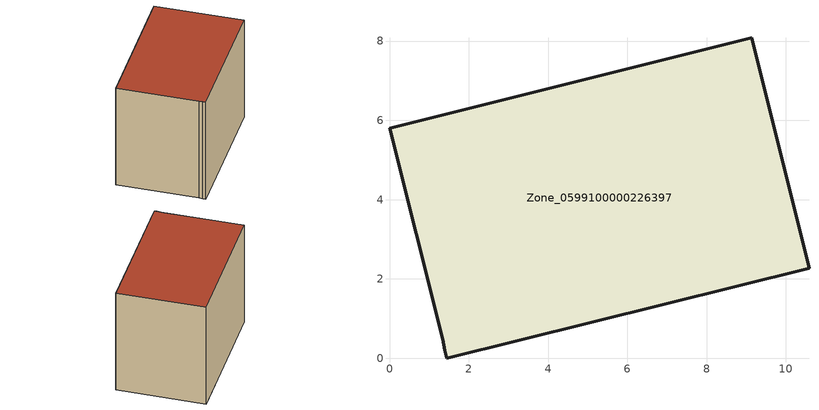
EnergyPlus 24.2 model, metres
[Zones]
Zone_0599100000226397
 floor ground (C_G): 1.4,0.2 1.35,0.48 0,5.8 9.14,8.08 10.59,2.27 1.45,0 z0
 wall outside (C_F): 1.45,0 10.59,2.27 9.14,8.08 0,5.8 1.35,0.48 1.4,0.2 1.45,0 z0:7.58
 roof outside (C_R): 1.35,0.48 1.4,0.2 1.45,0 10.59,2.27 9.14,8.08 0,5.8 z7.58
[BUILDING]
Pand.0599100000226397: North Axis=0; Terrain=City; Loads Convergence Tolerance Value=0.04; Temperature Convergence Tolerance Value=0.4; Solar Distribution=FullExterior; Maximum Number of Warmup Days=25; Minimum Number of Warmup Days=1
[Site:Location]
Rotterdam.The.Hague.AP_ZH_NLD Design_Conditions: Latitude=51.96; Longitude=4.45; Time Zone=1; Elevation=-4.5
[SITE:GROUNDTEMPERATURE:BUILDINGSURFACE]
18, 18, 18, 18, 18, 18, 18, 18, 18, 18, 18, 18
[MATERIAL] Thermal Absorptance=0.9; Solar Absorptance=0.7; Visible Absorptance=0.7
Name | Roughness | Thickness | Conductivity | Density | Specific Heat
G.TI.1965-1974 | MediumSmooth | 0.15 | 0.882353 | 540 | 1210
F.TI.1965-1974 | Rough | 0.3 | 0.697674 | 1920 | 840
R.TI.1965-1974 | MediumRough | 0.2 | 0.232558 | 1500 | 1000
[CONSTRUCTION]
C_G: G.TI.1965-1974
C_F: F.TI.1965-1974
C_R: R.TI.1965-1974
[ZONE]
Zone_0599100000226397: Type=1; Multiplier=1; Ceiling Height=Autocalculate; Volume=Autocalculate; Floor Area=autocalculate; Part of Total Floor Area=Yes
[ZONEINFILTRATION:DESIGNFLOWRATE]
Infil_Zone_0599100000226397: Zone or ZoneList or Space or SpaceList=Zone_0599100000226397; Schedule=AlwaysOn; Design Flow Rate Calculation Method=Flow/Area; Flow Rate per Floor Area=0.003; Constant Term Coefficient=1; Temperature Term Coefficient=0; Velocity Term Coefficient=0; Velocity Squared Term Coefficient=0
[HVACTEMPLATE:ZONE:IDEALLOADSAIRSYSTEM]
Zone_0599100000226397: Maximum Heating Supply Air Temperature=50; Minimum Cooling Supply Air Temperature=13; Maximum Heating Supply Air Humidity Ratio=0.0156; Minimum Cooling Supply Air Humidity Ratio=0.0077; Heating Limit=NoLimit; Cooling Limit=NoLimit; Dehumidification Control Type=ConstantSensibleHeatRatio; Cooling Sensible Heat Ratio=0.7; Dehumidification Setpoint=60; Humidification Control Type=None; Humidification Setpoint=30; Outdoor Air Method=None; Outdoor Air Flow Rate per Person=0.00944; Outdoor Air Flow Rate per Zone Floor Area=0; Outdoor Air Flow Rate per Zone=0; Demand Controlled Ventilation Type=None; Outdoor Air Economizer Type=NoEconomizer; Heat Recovery Type=None; Sensible Heat Recovery Effectiveness=0.7; Latent Heat Recovery Effectiveness=0.65
[ZONECONTROL:THERMOSTAT]
ThermostatControl_Zone_0599100000226397: Zone or ZoneList=Zone_0599100000226397; Control Type Schedule=DualSetpointControlType; Control 1=Thermostat_Zone_0599100000226397; Temperature Difference Between Cutout And Setpoint=0
[THERMOSTATSETPOINT:DUALSETPOINT]
Thermostat_Zone_0599100000226397: Heating Setpoint Temperature Schedule=HeatingSetpoint_Zone_0599100000226397; Cooling Setpoint Temperature Schedule=CoolingSetpoint_Zone_0599100000226397
[SCHEDULE:COMPACT]
HeatingSetpoint_Zone_0599100000226397: Through: 12/31, For: AllDays, Until: 24:00, 21
CoolingSetpoint_Zone_0599100000226397: Through: 12/31, For: AllDays, Until: 24:00, 24
DualSetpointControlType: Through: 12/31, For: AllDays, Until: 24:00, 4
AlwaysOn: Through: 12/31, For: AllDays, Until: 24:00, 1
